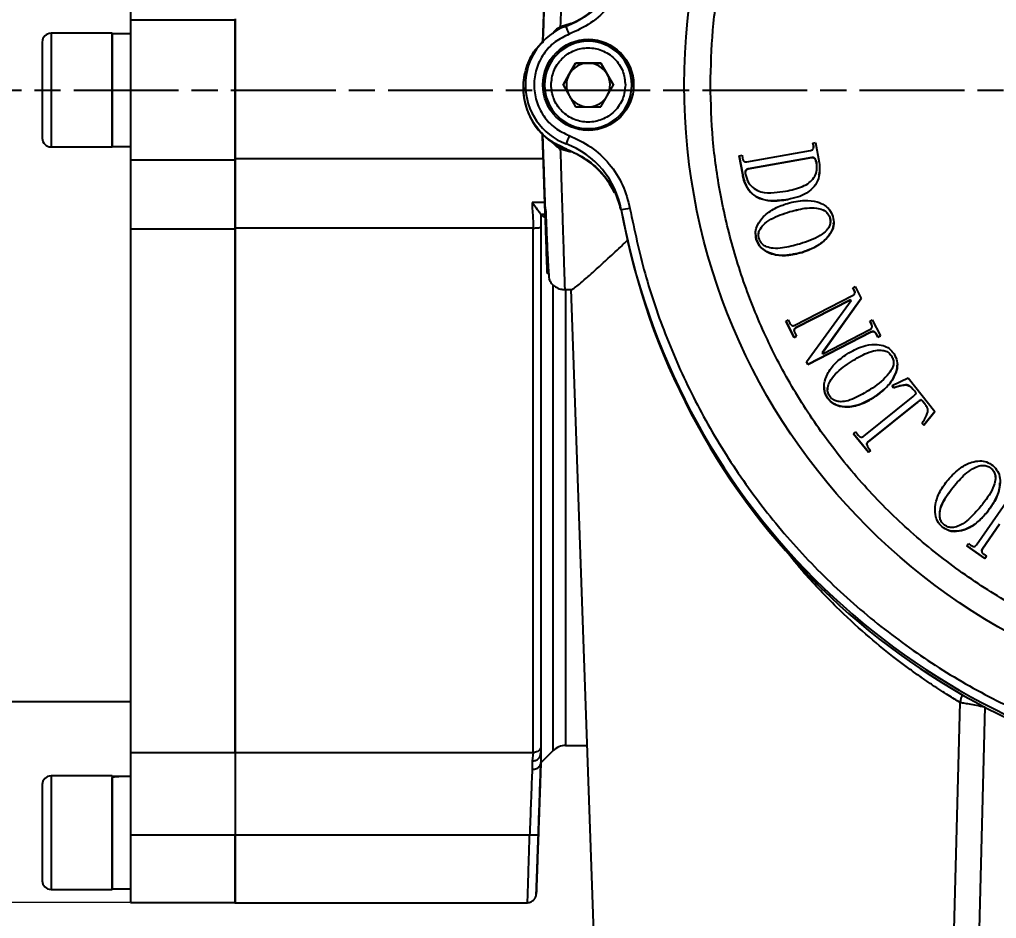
# Model space of a CAD drawing. Header units: millimetres. Extents: x 2642 to 4256, y 821 to 2003.
# Drawn here: x 3687.8 to 3799.7, y 1607 to 1709.9 of the extents above; entities that cross this region are included whole.
import ezdxf

# ---------------------------------------------------------------- set-up
doc = ezdxf.new("R2010")
doc.units = ezdxf.units.MM
doc.linetypes.add('AM_ISO08W050', pattern=[18, 12, -1.5, 3, -1.5])
doc.layers.add('AM_5', color=3, linetype='Continuous', lineweight=25)
doc.layers.add('AM_7', color=4, linetype='AM_ISO08W050', lineweight=25)
doc.styles.add('SLDTEXTSTYLE1', font='txt.shx', dxfattribs={"width": 0.7, "bigfont": 'gbcbig.shx'})
doc.dimstyles.new('SLDDIMSTYLE12$0', dxfattribs={"dimtxt": 12, "dimasz": 10, "dimexe": 0, "dimexo": 0.0625, "dimgap": 0.875, "dimtad": 1, "dimdec": 1, "dimlfac": 1.8, "dimrnd": 1e-09, "dimzin": 12, "dimdsep": 46, "dimtxsty": 'SLDTEXTSTYLE1', "dimcen": 0.09, "dimdle": 8.16, "dimclrd": 3, "dimclre": 3, "dimadec": 0, "dimazin": 3, "dimtfac": 1, "dimtdec": 1, "dimtofl": 0, "dimtmove": 0, "dimatfit": 3, "dimfxl": 0, "dimfrac": 2, "dimtolj": 1, "dimlwd": 5, "dimlwe": 5, "dimarcsym": 0})

# ---------------------------------------------------------------- blocks, each defined once
blk = doc.blocks.new('*D9')
at = {"layer": 'AM_5', "color": 3, "lineweight": 5, "transparency": 16777216}
blk.add_line((3700.45, 1794.79), (3531.24, 1794.79), dxfattribs=at)
at = {"layer": 'AM_5', "color": 3, "linetype": 'Continuous', "lineweight": 5, "transparency": 16777216}
for p, q in [((3531.24, 1784.79), (3531.24, 1618.79)), ((3700.45, 1608.79), (3531.24, 1608.79))]:
    blk.add_line(p, q, dxfattribs=at)
at = {"layer": 'AM_5', "color": 3, "transparency": 16777216}
for points in [[(3529.57, 1784.79), (3532.9, 1784.79), (3531.24, 1794.79)], [(3529.57, 1618.79), (3532.9, 1618.79), (3531.24, 1608.79)]]:
    blk.add_solid(points, dxfattribs=at)
at = {"layer": 'Defpoints', "color": 0, "transparency": 16777216}
for p in [(3700.51, 1794.79), (3531.24, 1608.79), (3700.51, 1608.79)]:
    blk.add_point(p, dxfattribs=at)
at = {"layer": 'AM_5', "color": 0, "transparency": 16777216, "insert": (3524.36, 1701.79), "char_height": 12, "attachment_point": 5, "rotation": 90, "style": 'SLDTEXTSTYLE1'}
blk.add_mtext('\\A1;186', dxfattribs=at)

msp = doc.modelspace()

# ---------------------------------------------------------------- linework, layer by layer
at = {"color": 7, "linetype": 'Continuous', "lineweight": 25}
for p, q in [((3700.512, 1717.723), (3700.512, 1709.785)), ((3747.906, 1713.242), (3747.699, 1707.322)), ((3712.512, 1709.785), (3700.512, 1709.785)), ((3700.512, 1709.785), (3700.512, 1693.795)), ((3712.512, 1693.795), (3712.512, 1709.785)), ((3749.739, 1709.055), (3750.267, 1709.21)), ((3750.215, 1709.001), (3750.447, 1709.128)), ((3750.267, 1709.21), (3750.994, 1709.442)), ((3698.412, 1708.29), (3691.412, 1708.29)), ((3691.412, 1708.29), (3691.412, 1695.29)), ((3698.412, 1708.29), (3698.412, 1695.29)), ((3700.512, 1708.23), (3698.412, 1708.23)), ((3698.412, 1695.35), (3698.412, 1708.23)), ((3751.491, 1704.877), (3750.048, 1702.377)), ((3750.77, 1703.62), (3751.491, 1704.87)), ((3754.378, 1704.877), (3751.491, 1704.877)), ((3751.491, 1704.87), (3751.491, 1704.877)), ((3751.491, 1704.87), (3752.935, 1704.87)), ((3752.935, 1704.87), (3754.378, 1704.87)), ((3755.821, 1702.377), (3754.378, 1704.877)), ((3754.378, 1704.87), (3754.378, 1704.877)), ((3754.378, 1704.87), (3755.1, 1703.62)), ((3750.05, 1702.373), (3750.77, 1703.62)), ((3755.1, 1703.62), (3755.82, 1702.373)), ((3745.512, 1702.081), (3745.512, 1702.008)), ((3745.735, 1702.379), (3745.735, 1702.345)), ((3747.935, 1702.375), (3747.935, 1702.364)), ((3750.048, 1702.377), (3751.491, 1699.877)), ((3754.378, 1699.877), (3755.821, 1702.377)), ((3757.935, 1702.364), (3757.935, 1702.375)), ((3751.491, 1699.877), (3754.378, 1699.877)), ((3691.412, 1695.29), (3698.412, 1695.29)), ((3698.412, 1695.35), (3700.512, 1695.35)), ((3750.292, 1694.874), (3749.735, 1695.033)), ((3750.403, 1695.605), (3750.403, 1695.638)), ((3750.447, 1694.96), (3750.447, 1695.033)), ((3778.671, 1695.732), (3778.978, 1695.785)), ((3778.727, 1695.425), (3778.671, 1695.732)), ((3778.671, 1695.732), (3778.671, 1695.729)), ((3778.671, 1695.729), (3778.727, 1695.423)), ((3778.727, 1695.425), (3778.727, 1695.423)), ((3778.727, 1695.423), (3778.728, 1695.206)), ((3778.978, 1695.785), (3779.388, 1693.487)), ((3712.512, 1693.957), (3747.79, 1693.957)), ((3747.79, 1693.957), (3747.795, 1693.821)), ((3750.331, 1695.004), (3750.292, 1694.874)), ((3750.929, 1694.68), (3750.292, 1694.874)), ((3770.24, 1694.281), (3770.546, 1694.335)), ((3770.631, 1692.087), (3770.24, 1694.281)), ((3770.24, 1694.281), (3770.24, 1694.279)), ((3770.24, 1694.279), (3770.631, 1692.085)), ((3770.546, 1694.335), (3770.609, 1693.979)), ((3771.099, 1693.591), (3778.4, 1694.892)), ((3778.546, 1694.075), (3771.245, 1692.775)), ((3771.245, 1692.772), (3778.546, 1694.073)), ((3778.546, 1694.073), (3778.546, 1694.075)), ((3700.512, 1693.795), (3712.512, 1693.795)), ((3700.512, 1693.795), (3700.512, 1685.857)), ((3712.512, 1693.795), (3712.512, 1685.857)), ((3779.082, 1693.431), (3779.071, 1692.893)), ((3779.082, 1693.431), (3779.082, 1693.433)), ((3770.631, 1692.087), (3770.631, 1692.085)), ((3771.245, 1692.772), (3771.245, 1692.775)), ((3779.447, 1692.437), (3779.447, 1692.439)), ((3755.953, 1690.033), (3755.844, 1690.281)), ((3747.965, 1688.94), (3746.518, 1688.94)), ((3747.512, 1687.558), (3747.496, 1687.586)), ((3747.496, 1687.586), (3748.012, 1687.586)), ((3747.512, 1687.558), (3747.512, 1686.101)), ((3748.027, 1687.164), (3747.512, 1687.558)), ((3748.015, 1687.586), (3748.076, 1687.586)), ((3756.725, 1688.066), (3756.725, 1688.032)), ((3781.051, 1686.61), (3781.051, 1686.612)), ((3712.512, 1685.857), (3700.512, 1685.857)), ((3746.646, 1685.999), (3712.512, 1685.996)), ((3772.093, 1685.369), (3772.093, 1685.367)), ((3772.105, 1685.369), (3772.183, 1684.714)), ((3750.245, 1678.956), (3751.021, 1678.956)), ((3750.953, 1679.002), (3753.643, 1601.953)), ((3776.604, 1674.883), (3783.215, 1678.265)), ((3783.231, 1679.148), (3783.508, 1679.29)), ((3783.373, 1678.87), (3783.231, 1679.148)), ((3783.231, 1679.148), (3783.231, 1679.145)), ((3783.231, 1679.145), (3783.373, 1678.868)), ((3783.373, 1678.87), (3783.373, 1678.868)), ((3783.508, 1679.29), (3784.194, 1677.949)), ((3782.988, 1677.799), (3776.747, 1674.605)), ((3776.747, 1674.603), (3782.988, 1677.797)), ((3777.945, 1670.668), (3783.036, 1677.707)), ((3784.194, 1677.949), (3779.746, 1671.706)), ((3779.747, 1671.705), (3784.194, 1677.947)), ((3783.036, 1677.707), (3782.988, 1677.799)), ((3782.988, 1677.799), (3782.988, 1677.797)), ((3782.988, 1677.797), (3783.035, 1677.706)), ((3784.194, 1677.949), (3784.194, 1677.947)), ((3775.556, 1675.337), (3775.833, 1675.48)), ((3776.502, 1673.488), (3775.556, 1675.337)), ((3775.556, 1675.337), (3775.556, 1675.335)), ((3775.556, 1675.335), (3776.502, 1673.486)), ((3775.833, 1675.48), (3776.022, 1675.11)), ((3785.171, 1675.356), (3785.448, 1675.499)), ((3785.359, 1674.987), (3785.171, 1675.356)), ((3785.171, 1675.356), (3785.171, 1675.354)), ((3785.171, 1675.354), (3785.359, 1674.984)), ((3785.359, 1674.987), (3785.359, 1674.984)), ((3785.448, 1675.499), (3786.394, 1673.65)), ((3776.59, 1674), (3776.779, 1673.63)), ((3776.747, 1674.605), (3776.747, 1674.603)), ((3785.346, 1674.104), (3778.087, 1670.39)), ((3778.087, 1670.388), (3785.346, 1674.102)), ((3779.794, 1671.614), (3785.203, 1674.382)), ((3785.346, 1674.104), (3785.346, 1674.102)), ((3786.116, 1673.507), (3785.928, 1673.877)), ((3785.928, 1673.877), (3785.928, 1673.875)), ((3785.928, 1673.875), (3786.116, 1673.505)), ((3776.779, 1673.63), (3776.502, 1673.488)), ((3776.502, 1673.486), (3776.779, 1673.628)), ((3776.502, 1673.488), (3776.502, 1673.486)), ((3776.779, 1673.63), (3776.779, 1673.628)), ((3786.394, 1673.65), (3786.116, 1673.507)), ((3786.116, 1673.505), (3786.394, 1673.648)), ((3786.116, 1673.507), (3786.116, 1673.505)), ((3786.394, 1673.65), (3786.394, 1673.648)), ((3779.746, 1671.706), (3779.794, 1671.614)), ((3778.087, 1670.39), (3777.945, 1670.668)), ((3777.945, 1670.668), (3777.945, 1670.666)), ((3777.945, 1670.666), (3778.087, 1670.388)), ((3778.087, 1670.39), (3778.087, 1670.388)), ((3788.338, 1670.352), (3788.338, 1670.354)), ((3787.743, 1667.982), (3789.571, 1668.849)), ((3789.571, 1668.849), (3792.649, 1665.006)), ((3779.945, 1667.81), (3779.945, 1667.808)), ((3787.897, 1667.707), (3787.743, 1667.982)), ((3787.743, 1667.982), (3787.743, 1667.98)), ((3787.743, 1667.98), (3787.897, 1667.705)), ((3787.897, 1667.707), (3787.897, 1667.705)), ((3790.26, 1667.408), (3790.26, 1667.406)), ((3784.483, 1662.184), (3790.147, 1666.72)), ((3790.626, 1666.04), (3785.003, 1661.537)), ((3785.003, 1661.534), (3790.626, 1666.038)), ((3790.626, 1666.04), (3790.626, 1666.038)), ((3792.649, 1665.006), (3791.372, 1663.451)), ((3791.372, 1663.449), (3792.649, 1665.004)), ((3791.459, 1665.911), (3791.459, 1665.909)), ((3792.649, 1665.006), (3792.649, 1665.004)), ((3783.333, 1662.457), (3783.576, 1662.652)), ((3783.576, 1662.652), (3783.869, 1662.288)), ((3791.372, 1663.451), (3791.17, 1663.621)), ((3791.17, 1663.621), (3791.17, 1663.619)), ((3791.17, 1663.619), (3791.372, 1663.449)), ((3791.372, 1663.451), (3791.372, 1663.449)), ((3785.019, 1660.354), (3783.333, 1662.457)), ((3783.333, 1662.457), (3783.333, 1662.455)), ((3783.333, 1662.455), (3785.019, 1660.352)), ((3785.003, 1661.537), (3785.003, 1661.534)), ((3784.971, 1660.912), (3785.261, 1660.548)), ((3785.261, 1660.548), (3785.019, 1660.354)), ((3785.019, 1660.352), (3785.261, 1660.546)), ((3785.019, 1660.354), (3785.019, 1660.352)), ((3785.261, 1660.548), (3785.261, 1660.546)), ((3797.397, 1649.745), (3801.672, 1655.873)), ((3792.663, 1653.781), (3792.663, 1653.779)), ((3800.055, 1652.095), (3798.083, 1649.267)), ((3798.083, 1649.265), (3800.055, 1652.093)), ((3796.291, 1649.624), (3796.472, 1649.882)), ((3798.349, 1648.186), (3796.291, 1649.624)), ((3796.291, 1649.624), (3796.291, 1649.621)), ((3796.291, 1649.621), (3798.349, 1648.184)), ((3796.472, 1649.882), (3796.771, 1649.672)), ((3798.083, 1649.267), (3798.083, 1649.265)), ((3798.229, 1648.655), (3798.53, 1648.445)), ((3798.53, 1648.445), (3798.349, 1648.186)), ((3798.349, 1648.184), (3798.53, 1648.442)), ((3798.349, 1648.186), (3798.349, 1648.184)), ((3798.53, 1648.445), (3798.53, 1648.442)), ((3559.512, 1631.791), (3700.512, 1631.79)), ((3794.728, 1601.966), (3795.513, 1631.696)), ((3798.339, 1631.193), (3797.596, 1601.961)), ((3700.512, 1625.946), (3700.511, 1616.51)), ((3700.512, 1625.946), (3712.512, 1625.946)), ((3712.512, 1625.946), (3712.511, 1616.51)), ((3712.512, 1625.96), (3746.645, 1625.96)), ((3746.645, 1625.96), (3746.511, 1624.989)), ((3747.435, 1625.533), (3747.512, 1625.87)), ((3747.443, 1625.549), (3747.512, 1625.946)), ((3747.512, 1626.449), (3747.512, 1625.87)), ((3747.512, 1624.77), (3748.926, 1626.184)), ((3747.512, 1625.87), (3747.512, 1624.801)), ((3750.34, 1626.77), (3752.777, 1626.77)), ((3746.511, 1624.989), (3746.511, 1624.027)), ((3747.512, 1624.801), (3747.512, 1624.77)), ((3747.512, 1624.77), (3747.512, 1624.743)), ((3698.411, 1623.29), (3691.411, 1623.29)), ((3691.411, 1623.29), (3691.411, 1610.29)), ((3698.411, 1623.29), (3698.411, 1610.29)), ((3698.411, 1610.352), (3698.411, 1623.115)), ((3712.511, 1616.51), (3700.511, 1616.51)), ((3700.511, 1616.51), (3700.511, 1608.79)), ((3712.511, 1608.79), (3712.511, 1616.51)), ((3746.223, 1616.507), (3712.511, 1616.507)), ((3691.411, 1610.29), (3698.411, 1610.29)), ((3698.411, 1610.35), (3700.511, 1610.35)), ((3700.511, 1608.79), (3712.511, 1608.79)), ((3712.511, 1608.77), (3745.989, 1608.77))]:
    msp.add_line(p, q, dxfattribs=at)
at = {"color": 7, "linetype": 'Continuous', "lineweight": 25, "flags": 128}
for points in [[(3747.512, 1686.101), (3747.512, 1681.012), (3747.512, 1676.018), (3747.512, 1671.144), (3747.512, 1666.412), (3747.512, 1661.844), (3747.512, 1657.46), (3747.512, 1653.281), (3747.512, 1649.326), (3747.512, 1645.615), (3747.512, 1642.163), (3747.512, 1638.987), (3747.512, 1636.101), (3747.512, 1633.52), (3747.512, 1631.254), (3747.512, 1629.314), (3747.512, 1627.71), (3747.512, 1626.449)], [(3700.512, 1685.857), (3700.512, 1680.737), (3700.512, 1675.715), (3700.512, 1670.814), (3700.512, 1666.056), (3700.512, 1661.463), (3700.512, 1657.057), (3700.512, 1652.858), (3700.512, 1648.885), (3700.512, 1645.157), (3700.512, 1641.691), (3700.512, 1638.504), (3700.512, 1635.609), (3700.512, 1633.02), (3700.512, 1630.75), (3700.512, 1628.808), (3700.512, 1627.204), (3700.512, 1625.946)], [(3712.512, 1625.946), (3712.512, 1627.204), (3712.512, 1628.808), (3712.512, 1630.75), (3712.512, 1633.02), (3712.512, 1635.609), (3712.512, 1638.504), (3712.512, 1641.691), (3712.512, 1645.157), (3712.512, 1648.885), (3712.512, 1652.858), (3712.512, 1657.057), (3712.512, 1661.463), (3712.512, 1666.056), (3712.512, 1670.814), (3712.512, 1675.715), (3712.512, 1680.737), (3712.512, 1685.857)], [(3746.645, 1625.96), (3746.645, 1627.229), (3746.645, 1628.844), (3746.646, 1630.796), (3746.646, 1633.076), (3746.646, 1635.675), (3746.646, 1638.579), (3746.646, 1641.776), (3746.646, 1645.25), (3746.646, 1648.986), (3746.646, 1652.966), (3746.646, 1657.172), (3746.646, 1661.584), (3746.646, 1666.183), (3746.646, 1670.946), (3746.646, 1675.851), (3746.646, 1680.877), (3746.646, 1685.999)], [(3748.926, 1626.184), (3748.926, 1626.184), (3748.926, 1626.363), (3748.926, 1626.893), (3748.926, 1627.771), (3748.926, 1628.994), (3748.926, 1630.555), (3748.926, 1632.447), (3748.926, 1634.662), (3748.926, 1637.19), (3748.926, 1640.018), (3748.926, 1643.133), (3748.926, 1646.521), (3748.926, 1650.166), (3748.926, 1654.052), (3748.926, 1658.159), (3748.926, 1662.469), (3748.926, 1666.963), (3748.926, 1671.618), (3748.926, 1676.413), (3748.926, 1679.439)], [(3750.34, 1678.918), (3750.34, 1674.69), (3750.34, 1669.973), (3750.34, 1665.406), (3750.34, 1661.008), (3750.34, 1656.8), (3750.34, 1652.803), (3750.34, 1649.035), (3750.34, 1645.514), (3750.34, 1642.256), (3750.34, 1639.276), (3750.34, 1636.588), (3750.34, 1634.205), (3750.34, 1632.138), (3750.34, 1630.396), (3750.34, 1628.989), (3750.34, 1627.921), (3750.34, 1627.199), (3750.34, 1626.826), (3750.34, 1626.77)], [(3795.788, 1632.566), (3795.615, 1632.182), (3795.513, 1631.696)]]:
    msp.add_lwpolyline(points, dxfattribs=at)
at = {"color": 7, "linetype": 'Continuous', "lineweight": 25}
for centre, radius in [((3835.435, 1702.381), 71.5), ((3752.935, 1702.381), 5.2)]:
    msp.add_circle(centre, radius, dxfattribs=at)
for centre, radius, start, end in [((3746.887, 1718.48), 10, 290.58663, 349.69385), ((3752.935, 1702.379), 7.2, 110.58661, 179.99981), ((3441.627, 1592.34), 330.121, 20.5433, 20.71651), ((3691.412, 1707.29), 1, 89.99969, 179.99969), ((3752.935, 1702.364), 5.2, 0.00011, 179.99974), ((3752.935, 1702.375), 5, 359.99978, 179.99975), ((3752.935, 1702.37), 2.5, 89.99966, 149.9996), ((3752.935, 1702.37), 2.5, 29.99978, 89.99971), ((3752.935, 1702.37), 2.5, 149.99962, 207.09742), ((3752.935, 1702.37), 2.5, 332.90197, 29.99975), ((3753.012, 1702.008), 7.5, 179.99988, 250.00153), ((3752.935, 1702.379), 7.2, 179.99987, 249.41339), ((3752.935, 1702.375), 5, 179.99995, 359.99959), ((3752.935, 1702.364), 5, 179.99995, 359.99959), ((3752.935, 1702.37), 2.5, 212.9021, 265.89476), ((3752.935, 1702.37), 2.5, 274.10462, 327.09726), ((3691.412, 1696.29), 1, 179.99969, 269.99969), ((4064.303, 1578.538), 335.031, 159.37056, 159.54192), ((3746.887, 1686.277), 10, 10.30615, 69.41337), ((3747.027, 1685.563), 10, 28.14855, 70.0015), ((3778.758, 1571.095), 119.028, 100.18577, 100.66732), ((3835.435, 1702.379), 80, 190.30617, 259.69396), ((3835.512, 1702.006), 80, 190.52799, 258.6349), ((3750.34, 1624.77), 2, 89.99969, 134.99969), ((3691.411, 1622.29), 1, 89.99969, 179.99969), ((3691.411, 1611.29), 1, 179.99969, 269.99969)]:
    msp.add_arc(centre, radius, start, end, dxfattribs=at)
for centre, start_param, end_param in [((3698.411, 1616.79), 1.4765235, 1.5707963), ((3700.511, 1616.79), 1.5707963, 1.760193)]:
    msp.add_ellipse(centre, major_axis=(11.154, 0), ratio=0.5773503, start_param=start_param, end_param=end_param, dxfattribs=at)
for points, knots in [([(3766.935, 1702.387), (3766.989, 1704.476), (3767.099, 1708.654), (3768.009, 1714.993), (3769.495, 1721.346), (3771.669, 1727.711), (3774.5, 1733.935), (3778.014, 1739.957), (3782.168, 1745.649), (3786.911, 1750.91), (3792.173, 1755.654), (3797.865, 1759.808), (3803.887, 1763.322), (3810.11, 1766.153), (3816.476, 1768.325), (3822.828, 1769.82), (3829.167, 1770.697), (3835.434, 1770.982), (3841.702, 1770.697), (3848.04, 1769.82), (3854.393, 1768.325), (3860.759, 1766.153), (3866.982, 1763.322), (3873.005, 1759.808), (3878.696, 1755.654), (3883.958, 1750.91), (3888.701, 1745.649), (3892.855, 1739.957), (3896.369, 1733.935), (3899.2, 1727.711), (3901.374, 1721.346), (3902.86, 1714.993), (3903.77, 1708.655), (3903.88, 1704.476), (3903.935, 1702.387)], [0, 0, 0, 0, 0.02912361, 0.05824846, 0.08912004, 0.11999406, 0.1519015, 0.18431275, 0.21706879, 0.24999999, 0.2829312, 0.31568724, 0.34809849, 0.38000593, 0.41087751, 0.44175153, 0.47087453, 0.49999999, 0.52912299, 0.55824846, 0.58912004, 0.61999406, 0.6519015, 0.68431275, 0.71706879, 0.74999999, 0.7829312, 0.81568724, 0.84809849, 0.88000593, 0.91087751, 0.94175153, 0.97087515, 1, 1, 1, 1]), ([(3750.257, 1725.248), (3750.255, 1725.198), (3750.252, 1725.096), (3750.227, 1724.325), (3750.194, 1723.314), (3750.158, 1722.185), (3750.11, 1720.68), (3750.045, 1718.671), (3749.96, 1716.011), (3749.858, 1712.796), (3749.779, 1710.331), (3749.739, 1709.055)], [0, 0, 0, 0, 0.1217334, 0.2456529, 0.3295313, 0.4143849, 0.5002146, 0.6112196, 0.7315209, 0.8611156, 1, 1, 1, 1]), ([(3748.543, 1724.13), (3748.529, 1724.166), (3748.488, 1724.278), (3748.406, 1723.35), (3748.293, 1721.453), (3748.164, 1718.619), (3748.019, 1715.047), (3747.873, 1711.2), (3747.774, 1708.461), (3747.731, 1707.249)], [0, 0, 0, 0, 0.0766683, 0.2378832, 0.398102, 0.5574825, 0.7161906, 0.8743952, 1, 1, 1, 1]), ([(3757.709, 1716.514), (3757.476, 1715.611), (3757.001, 1713.775), (3755.416, 1711.361), (3753.324, 1709.371), (3751.601, 1708.576), (3750.755, 1708.185)], [0, 0, 0, 0, 0.24579633, 0.5, 0.75420367, 1, 1, 1, 1]), ([(3748.865, 1708.261), (3748.977, 1708.409), (3749.219, 1708.729), (3749.557, 1708.941), (3749.739, 1709.055)], [0, 0, 0, 0, 0.4647089, 1, 1, 1, 1]), ([(3750.447, 1695.033), (3749.753, 1695.358), (3748.364, 1696.008), (3746.775, 1697.72), (3745.747, 1699.787), (3745.391, 1702.085), (3745.76, 1704.358), (3746.594, 1706.216), (3747.485, 1707.059), (3747.82, 1707.376)], [0, 0, 0, 0, 0.1514487, 0.3028974, 0.4543462, 0.6057949, 0.7572436, 0.9086923, 1, 1, 1, 1]), ([(3750.755, 1708.185), (3750.201, 1707.921), (3749.067, 1707.38), (3747.758, 1705.961), (3746.92, 1704.245), (3746.644, 1702.381), (3746.92, 1700.517), (3747.758, 1698.8), (3749.067, 1697.382), (3750.201, 1696.841), (3750.755, 1696.577)], [0, 0, 0, 0, 0.122089, 0.25, 0.377911, 0.5, 0.622089, 0.75, 0.877911, 1, 1, 1, 1]), ([(3690.412, 1707.29), (3690.412, 1707.217), (3690.412, 1707.104), (3690.412, 1706.418), (3690.412, 1705.708), (3690.412, 1704.827), (3690.412, 1703.546), (3690.412, 1701.79), (3690.412, 1700.034), (3690.412, 1698.753), (3690.412, 1697.872), (3690.412, 1697.162), (3690.412, 1696.477), (3690.412, 1696.364), (3690.412, 1696.29)], [0, 0, 0, 0, 0.1197284, 0.1841803, 0.25, 0.3158197, 0.3802716, 0.5, 0.6197284, 0.6841803, 0.75, 0.8158197, 0.8802716, 1, 1, 1, 1]), ([(3748.685, 1702.377), (3748.741, 1702.911), (3748.829, 1703.734), (3749.359, 1704.723), (3749.907, 1705.403), (3750.588, 1705.955), (3751.578, 1706.469), (3752.935, 1706.729), (3754.292, 1706.469), (3755.281, 1705.955), (3755.962, 1705.403), (3756.511, 1704.723), (3757.041, 1703.733), (3757.128, 1702.911), (3757.185, 1702.377)], [0, 0, 0, 0, 0.1197284, 0.1841803, 0.25, 0.3158197, 0.3802716, 0.5, 0.6197284, 0.6841803, 0.75, 0.8158197, 0.8802716, 1, 1, 1, 1]), ([(3757.185, 1702.377), (3757.128, 1701.842), (3757.041, 1701.02), (3756.511, 1700.03), (3755.962, 1699.35), (3755.281, 1698.798), (3754.292, 1698.284), (3752.935, 1698.024), (3751.578, 1698.284), (3750.588, 1698.798), (3749.907, 1699.35), (3749.359, 1700.03), (3748.829, 1701.02), (3748.741, 1701.842), (3748.685, 1702.377)], [0, 0, 0, 0, 0.1197284, 0.1841803, 0.25, 0.3158197, 0.3802716, 0.5, 0.6197284, 0.6841803, 0.75, 0.8158197, 0.8802716, 1, 1, 1, 1]), ([(3903.935, 1702.387), (3903.88, 1700.298), (3903.77, 1696.12), (3902.86, 1689.781), (3901.374, 1683.429), (3899.2, 1677.063), (3896.369, 1670.84), (3892.855, 1664.817), (3888.701, 1659.125), (3883.958, 1653.864), (3878.696, 1649.121), (3873.005, 1644.966), (3866.982, 1641.453), (3860.759, 1638.621), (3854.393, 1636.45), (3848.041, 1634.955), (3841.702, 1634.077), (3835.435, 1633.792), (3829.167, 1634.077), (3822.829, 1634.955), (3816.476, 1636.45), (3810.11, 1638.621), (3803.887, 1641.453), (3797.865, 1644.966), (3792.173, 1649.121), (3786.911, 1653.864), (3782.168, 1659.125), (3778.014, 1664.817), (3774.5, 1670.84), (3771.669, 1677.063), (3769.495, 1683.429), (3768.009, 1689.781), (3767.099, 1696.12), (3766.989, 1700.298), (3766.935, 1702.387)], [0, 0, 0, 0, 0.0291236, 0.0582485, 0.08912, 0.1199941, 0.1519015, 0.1843128, 0.2170688, 0.25, 0.2829312, 0.3156872, 0.3480985, 0.3800059, 0.4108775, 0.4417515, 0.4708745, 0.5, 0.529123, 0.5582485, 0.58912, 0.6199941, 0.6519015, 0.6843128, 0.7170688, 0.75, 0.7829312, 0.8156872, 0.8480985, 0.8800059, 0.9108775, 0.9417515, 0.9708751, 1, 1, 1, 1]), ([(3747.693, 1696.81), (3747.716, 1696.167), (3747.779, 1694.349), (3747.876, 1691.563), (3747.981, 1688.558), (3748.072, 1685.957), (3748.146, 1683.821), (3748.201, 1682.223), (3748.237, 1681.201), (3748.251, 1680.792), (3748.243, 1681.002), (3748.214, 1681.832), (3748.164, 1683.25), (3748.095, 1685.221), (3748.009, 1687.684), (3747.909, 1690.554), (3747.833, 1692.732), (3747.795, 1693.821)], [0, 0, 0, 0, 0.0375957, 0.1063366, 0.1750804, 0.243824, 0.3125667, 0.3813092, 0.4500521, 0.518795, 0.587537, 0.6562791, 0.7250226, 0.7937664, 0.8625103, 0.9312548, 1, 1, 1, 1]), ([(3747.79, 1693.957), (3747.784, 1694.113), (3747.773, 1694.434), (3747.733, 1695.604), (3747.699, 1696.567), (3747.696, 1696.655)], [0, 0, 0, 0, 0.4620596, 0.9510913, 1, 1, 1, 1]), ([(3747.931, 1689.955), (3747.929, 1690.002), (3747.927, 1690.073), (3747.912, 1690.495), (3747.894, 1691.012), (3747.869, 1691.705), (3747.841, 1692.532), (3747.814, 1693.312), (3747.787, 1694.091), (3747.759, 1694.917), (3747.734, 1695.608), (3747.716, 1696.122), (3747.701, 1696.541), (3747.699, 1696.61), (3747.697, 1696.655)], [0, 0, 0, 0, 0.1213599, 0.1847896, 0.2498693, 0.3550213, 0.4225846, 0.5, 0.5774194, 0.644984, 0.7501306, 0.8152129, 0.8786435, 1, 1, 1, 1]), ([(3750.755, 1696.577), (3751.601, 1696.186), (3753.324, 1695.391), (3755.416, 1693.401), (3757.001, 1690.987), (3757.476, 1689.15), (3757.709, 1688.247)], [0, 0, 0, 0, 0.24579633, 0.5, 0.75420367, 1, 1, 1, 1]), ([(3749.735, 1695.033), (3749.563, 1695.147), (3749.208, 1695.382), (3748.873, 1695.729), (3748.771, 1695.963), (3748.757, 1695.995)], [0, 0, 0, 0, 0.44903943, 0.92413199, 1, 1, 1, 1]), ([(3749.735, 1695.033), (3749.774, 1693.81), (3749.849, 1691.444), (3749.938, 1688.655), (3750.005, 1686.553), (3750.054, 1685.005), (3750.108, 1683.321), (3750.161, 1681.646), (3750.207, 1680.191), (3750.235, 1679.308), (3750.248, 1678.921), (3750.245, 1678.992), (3750.245, 1679.007)], [0, 0, 0, 0, 0.1340749, 0.2594439, 0.3382255, 0.41313, 0.4841574, 0.6085038, 0.7306346, 0.850552, 0.9682583, 1, 1, 1, 1]), ([(3750.447, 1695.033), (3751.239, 1694.676), (3752.822, 1693.963), (3754.727, 1692.16), (3756.074, 1690.198), (3756.466, 1688.766), (3756.63, 1688.17)], [0, 0, 0, 0, 0.2693299, 0.5386597, 0.8079896, 1, 1, 1, 1]), ([(3778.4, 1694.892), (3778.472, 1694.91), (3778.576, 1694.937), (3778.682, 1695.031), (3778.734, 1695.132), (3778.747, 1695.268), (3778.734, 1695.37), (3778.727, 1695.425)], [0, 0, 0, 0, 0.30392994, 0.43941157, 0.5752405, 0.76653821, 1, 1, 1, 1]), ([(3770.609, 1693.979), (3770.628, 1693.893), (3770.654, 1693.772), (3770.748, 1693.649), (3770.844, 1693.594), (3770.964, 1693.574), (3771.053, 1693.585), (3771.099, 1693.591)], [0, 0, 0, 0, 0.35696, 0.5062957, 0.6288316, 0.8071132, 1, 1, 1, 1]), ([(3779.082, 1693.433), (3779.063, 1693.523), (3779.026, 1693.702), (3778.931, 1693.91), (3778.812, 1694.025), (3778.717, 1694.075), (3778.626, 1694.084), (3778.57, 1694.077), (3778.546, 1694.075)], [0, 0, 0, 0, 0.2921955, 0.58744784, 0.71225893, 0.81805092, 0.92407158, 1, 1, 1, 1]), ([(3778.546, 1694.073), (3778.592, 1694.077), (3778.674, 1694.086), (3778.796, 1694.038), (3778.907, 1693.935), (3779.019, 1693.729), (3779.058, 1693.546), (3779.082, 1693.431)], [0, 0, 0, 0, 0.1466773, 0.2597848, 0.4063589, 0.6245326, 1, 1, 1, 1]), ([(3775.545, 1690.224), (3776.204, 1690.361), (3777.156, 1690.559), (3778.249, 1691.142), (3778.816, 1691.742), (3779.112, 1692.442), (3779.142, 1693.029), (3779.095, 1693.346), (3779.082, 1693.433)], [0, 0, 0, 0, 0.371772, 0.5375514, 0.6794823, 0.8219529, 0.950737, 1, 1, 1, 1]), ([(3779.388, 1693.487), (3779.432, 1692.954), (3779.506, 1692.071), (3778.994, 1690.927), (3778.186, 1690.075), (3777.067, 1689.537), (3776.216, 1689.355), (3775.82, 1689.27)], [0, 0, 0, 0, 0.251835, 0.4174083, 0.5832357, 0.8058387, 1, 1, 1, 1]), ([(3775.82, 1689.27), (3775.153, 1689.18), (3774.09, 1689.035), (3772.697, 1689.289), (3771.763, 1689.813), (3771.051, 1690.658), (3770.753, 1691.476), (3770.65, 1691.991), (3770.631, 1692.087)], [0, 0, 0, 0, 0.2981143, 0.4743939, 0.6200678, 0.7658819, 0.9565068, 1, 1, 1, 1]), ([(3770.631, 1692.085), (3770.749, 1691.611), (3770.948, 1690.81), (3771.68, 1689.881), (3772.641, 1689.296), (3774.076, 1689.031), (3775.164, 1689.179), (3775.82, 1689.268)], [0, 0, 0, 0, 0.2147875, 0.363839, 0.5132044, 0.70643, 1, 1, 1, 1]), ([(3771.245, 1692.775), (3771.195, 1692.762), (3771.107, 1692.74), (3771.005, 1692.646), (3770.937, 1692.517), (3770.911, 1692.34), (3770.928, 1692.211), (3770.937, 1692.141)], [0, 0, 0, 0, 0.193467, 0.3358788, 0.5086875, 0.7339662, 1, 1, 1, 1]), ([(3770.931, 1692.403), (3770.93, 1692.418), (3770.926, 1692.475), (3770.965, 1692.573), (3771.031, 1692.676), (3771.132, 1692.745), (3771.206, 1692.763), (3771.245, 1692.772)], [0, 0, 0, 0, 0.082416, 0.3268959, 0.5723108, 0.7726547, 1, 1, 1, 1]), ([(3770.937, 1692.141), (3771.031, 1691.811), (3771.211, 1691.181), (3771.888, 1690.488), (3772.903, 1690.019), (3774.172, 1690.016), (3775.107, 1690.158), (3775.545, 1690.224)], [0, 0, 0, 0, 0.1795953, 0.3437589, 0.4958271, 0.7636966, 1, 1, 1, 1]), ([(3779.355, 1692.054), (3779.402, 1692.172), (3779.452, 1692.298), (3779.444, 1692.429), (3779.444, 1692.437)], [0, 0, 0, 0, 0.9454114, 1, 1, 1, 1]), ([(3746.518, 1688.94), (3746.515, 1688.761), (3746.508, 1688.298), (3746.596, 1687.333), (3746.627, 1686.509), (3746.646, 1685.999)], [0, 0, 0, 0, 0.1942422, 0.5006255, 1, 1, 1, 1]), ([(3746.518, 1688.94), (3746.722, 1688.66), (3747.091, 1688.151), (3747.371, 1687.761), (3747.496, 1687.586)], [0, 0, 0, 0, 0.5512851, 1, 1, 1, 1]), ([(3772.183, 1684.716), (3772.132, 1685.001), (3772.034, 1685.548), (3772.348, 1686.473), (3773.06, 1687.451), (3774.267, 1688.318), (3775.266, 1688.659), (3775.758, 1688.827)], [0, 0, 0, 0, 0.14232276, 0.27348402, 0.47364872, 0.74063358, 1, 1, 1, 1]), ([(3775.758, 1688.827), (3776.415, 1688.986), (3777.534, 1689.255), (3779.014, 1689.08), (3779.985, 1688.668), (3780.641, 1688.081), (3780.842, 1687.578), (3780.948, 1687.313)], [0, 0, 0, 0, 0.335879, 0.5723444, 0.7315693, 0.8590321, 1, 1, 1, 1]), ([(3776.042, 1687.876), (3776.69, 1688.048), (3777.685, 1688.314), (3778.975, 1688.336), (3779.739, 1688.148), (3780.247, 1687.836), (3780.497, 1687.501), (3780.575, 1687.275), (3780.598, 1687.209)], [0, 0, 0, 0, 0.3973458, 0.609831, 0.7595167, 0.8585918, 0.95839, 1, 1, 1, 1]), ([(3776.042, 1687.874), (3776.69, 1688.046), (3777.685, 1688.311), (3778.975, 1688.334), (3779.739, 1688.145), (3780.247, 1687.834), (3780.497, 1687.499), (3780.575, 1687.273), (3780.598, 1687.207)], [0, 0, 0, 0, 0.39734584, 0.60983103, 0.75951667, 0.85859175, 0.95838996, 1, 1, 1, 1]), ([(3748.054, 1688.147), (3748.087, 1687.296), (3748.17, 1685.231), (3748.283, 1682.764), (3748.394, 1680.862), (3748.475, 1679.937), (3748.517, 1680.041), (3748.53, 1680.075)], [0, 0, 0, 0, 0.1663905, 0.4035453, 0.6419371, 0.881799, 1, 1, 1, 1]), ([(3757.709, 1688.247), (3758.236, 1685.751), (3759.298, 1680.714), (3761.837, 1673.337), (3765.106, 1666.095), (3769.168, 1659.116), (3773.98, 1652.513), (3779.473, 1646.419), (3785.566, 1640.927), (3792.169, 1636.115), (3799.148, 1632.052), (3806.39, 1628.783), (3813.767, 1626.244), (3818.805, 1625.182), (3821.301, 1624.656)], [0, 0, 0, 0, 0.0799588, 0.1613715, 0.2441424, 0.3288926, 0.4142166, 0.5, 0.5857784, 0.6711024, 0.7558576, 0.8386237, 0.9200388, 1, 1, 1, 1]), ([(3772.484, 1684.807), (3772.453, 1684.976), (3772.393, 1685.306), (3772.585, 1685.852), (3773.044, 1686.467), (3774.189, 1687.282), (3775.292, 1687.636), (3776.042, 1687.876)], [0, 0, 0, 0, 0.0984386, 0.1929593, 0.3270867, 0.5428796, 1, 1, 1, 1]), ([(3772.441, 1685.264), (3772.44, 1685.279), (3772.421, 1685.455), (3772.601, 1685.849), (3773.036, 1686.466), (3774.195, 1687.28), (3775.294, 1687.633), (3776.042, 1687.874)], [0, 0, 0, 0, 0.0095693, 0.1134073, 0.2607559, 0.4978201, 1, 1, 1, 1]), ([(3780.598, 1687.209), (3780.633, 1687.044), (3780.701, 1686.728), (3780.598, 1686.255), (3780.3, 1685.761), (3779.333, 1684.956), (3778.18, 1684.489), (3777.266, 1684.209), (3777.138, 1684.169)], [0, 0, 0, 0, 0.0990131, 0.188639, 0.2779776, 0.4352627, 0.9208036, 1, 1, 1, 1]), ([(3780.948, 1687.313), (3781.004, 1687.031), (3781.117, 1686.463), (3780.838, 1685.555), (3780.076, 1684.58), (3778.899, 1683.73), (3777.878, 1683.376), (3777.421, 1683.218)], [0, 0, 0, 0, 0.1426699, 0.2869001, 0.4591985, 0.7575481, 1, 1, 1, 1]), ([(3780.598, 1687.207), (3780.649, 1687.04), (3780.7, 1686.871), (3780.666, 1686.704), (3780.665, 1686.702)], [0, 0, 0, 0, 0.9865106, 1, 1, 1, 1]), ([(3777.421, 1683.216), (3778.054, 1683.449), (3779.157, 1683.854), (3780.304, 1684.815), (3780.871, 1685.678), (3781.071, 1686.262), (3781.037, 1686.558), (3781.031, 1686.608)], [0, 0, 0, 0, 0.3822868, 0.665266, 0.83077, 0.9712932, 1, 1, 1, 1]), ([(3751.021, 1678.982), (3751.032, 1678.976), (3751.072, 1678.951), (3751.362, 1679.142), (3751.898, 1679.556), (3752.689, 1680.232), (3753.729, 1681.157), (3755.06, 1682.375), (3756.349, 1683.57), (3757.254, 1684.42), (3757.559, 1684.706)], [0, 0, 0, 0, 0.0472969, 0.1728497, 0.3043941, 0.4397908, 0.5874926, 0.7427969, 0.9134319, 1, 1, 1, 1]), ([(3777.421, 1683.218), (3776.766, 1683.057), (3775.652, 1682.784), (3774.152, 1682.939), (3773.164, 1683.367), (3772.489, 1683.957), (3772.287, 1684.458), (3772.183, 1684.716)], [0, 0, 0, 0, 0.33328488, 0.56668722, 0.73501107, 0.86304174, 1, 1, 1, 1]), ([(3772.183, 1684.714), (3772.288, 1684.454), (3772.499, 1683.933), (3773.23, 1683.317), (3774.316, 1682.891), (3775.799, 1682.808), (3776.855, 1683.074), (3777.421, 1683.216)], [0, 0, 0, 0, 0.13764123, 0.27625014, 0.46019135, 0.71085333, 1, 1, 1, 1]), ([(3777.138, 1684.169), (3776.492, 1683.995), (3775.502, 1683.727), (3774.214, 1683.632), (3773.433, 1683.8), (3772.9, 1684.103), (3772.606, 1684.459), (3772.515, 1684.716), (3772.484, 1684.807)], [0, 0, 0, 0, 0.386905, 0.59384529, 0.74148602, 0.84254662, 0.94434857, 1, 1, 1, 1]), ([(3748.368, 1681.305), (3748.332, 1681.062), (3748.285, 1680.743), (3748.273, 1680.818), (3748.27, 1680.836)], [0, 0, 0, 0, 0.7636811, 1, 1, 1, 1]), ([(3748.408, 1680.174), (3748.505, 1679.992), (3748.701, 1679.627), (3749.184, 1679.23), (3749.737, 1678.985), (3750.125, 1678.967), (3750.312, 1678.958)], [0, 0, 0, 0, 0.2550203, 0.5141547, 0.7657096, 1, 1, 1, 1]), ([(3783.215, 1678.265), (3783.265, 1678.295), (3783.347, 1678.342), (3783.43, 1678.445), (3783.462, 1678.548), (3783.453, 1678.697), (3783.406, 1678.799), (3783.373, 1678.87)], [0, 0, 0, 0, 0.2393069, 0.3883408, 0.5382316, 0.6776492, 1, 1, 1, 1]), ([(3783.373, 1678.868), (3783.409, 1678.796), (3783.455, 1678.705), (3783.454, 1678.604), (3783.454, 1678.582)], [0, 0, 0, 0, 0.7799305, 1, 1, 1, 1]), ([(3776.022, 1675.11), (3776.064, 1675.037), (3776.123, 1674.932), (3776.249, 1674.836), (3776.363, 1674.811), (3776.486, 1674.829), (3776.565, 1674.865), (3776.604, 1674.883)], [0, 0, 0, 0, 0.3460999, 0.4934666, 0.642693, 0.8205684, 1, 1, 1, 1]), ([(3785.203, 1674.382), (3785.253, 1674.411), (3785.335, 1674.459), (3785.418, 1674.561), (3785.45, 1674.664), (3785.441, 1674.814), (3785.393, 1674.916), (3785.359, 1674.987)], [0, 0, 0, 0, 0.2390785, 0.388006, 0.537788, 0.6770745, 1, 1, 1, 1]), ([(3776.747, 1674.605), (3776.7, 1674.577), (3776.621, 1674.529), (3776.544, 1674.421), (3776.512, 1674.293), (3776.524, 1674.145), (3776.569, 1674.048), (3776.59, 1674)], [0, 0, 0, 0, 0.227355, 0.3882091, 0.5496794, 0.7768914, 1, 1, 1, 1]), ([(3776.524, 1674.288), (3776.524, 1674.307), (3776.524, 1674.367), (3776.568, 1674.458), (3776.647, 1674.546), (3776.713, 1674.583), (3776.747, 1674.603)], [0, 0, 0, 0, 0.1378535, 0.4467628, 0.7136809, 1, 1, 1, 1]), ([(3785.928, 1673.877), (3785.894, 1673.935), (3785.835, 1674.036), (3785.706, 1674.124), (3785.586, 1674.165), (3785.463, 1674.156), (3785.387, 1674.122), (3785.346, 1674.104)], [0, 0, 0, 0, 0.2824456, 0.4888331, 0.6493785, 0.8108685, 1, 1, 1, 1]), ([(3785.346, 1674.102), (3785.398, 1674.125), (3785.485, 1674.162), (3785.627, 1674.156), (3785.746, 1674.1), (3785.854, 1674.004), (3785.902, 1673.919), (3785.928, 1673.875)], [0, 0, 0, 0, 0.2386156, 0.3943123, 0.5886671, 0.7840759, 1, 1, 1, 1]), ([(3782.559, 1671.57), (3783.144, 1671.907), (3784.145, 1672.482), (3785.614, 1672.731), (3786.66, 1672.605), (3787.449, 1672.23), (3787.783, 1671.804), (3787.958, 1671.581)], [0, 0, 0, 0, 0.3363681, 0.5746453, 0.7319443, 0.859761, 1, 1, 1, 1]), ([(3780.289, 1666.621), (3780.165, 1666.868), (3779.92, 1667.354), (3779.943, 1668.31), (3780.331, 1669.433), (3781.233, 1670.625), (3782.108, 1671.248), (3782.559, 1671.57)], [0, 0, 0, 0, 0.1364241, 0.2681551, 0.4645747, 0.7240047, 1, 1, 1, 1]), ([(3783.096, 1670.737), (3783.669, 1671.086), (3784.545, 1671.619), (3785.775, 1672.004), (3786.564, 1672.042), (3787.144, 1671.881), (3787.478, 1671.63), (3787.614, 1671.437), (3787.652, 1671.383)], [0, 0, 0, 0, 0.3975275, 0.6073912, 0.7599955, 0.8599042, 0.9604568, 1, 1, 1, 1]), ([(3783.096, 1670.735), (3783.669, 1671.084), (3784.545, 1671.617), (3785.775, 1672.002), (3786.564, 1672.04), (3787.144, 1671.879), (3787.478, 1671.628), (3787.614, 1671.435), (3787.652, 1671.381)], [0, 0, 0, 0, 0.3975275, 0.6073912, 0.7599955, 0.8599042, 0.9604568, 1, 1, 1, 1]), ([(3787.958, 1671.581), (3788.092, 1671.326), (3788.36, 1670.812), (3788.347, 1669.861), (3787.892, 1668.715), (3787.004, 1667.57), (3786.128, 1666.944), (3785.733, 1666.661)], [0, 0, 0, 0, 0.143045, 0.2874047, 0.4604144, 0.7565284, 1, 1, 1, 1]), ([(3780.551, 1666.79), (3780.475, 1666.944), (3780.328, 1667.241), (3780.352, 1667.821), (3780.623, 1668.547), (3781.495, 1669.652), (3782.451, 1670.3), (3783.096, 1670.737)], [0, 0, 0, 0, 0.0986508, 0.1910466, 0.3285976, 0.5470935, 1, 1, 1, 1]), ([(3780.367, 1667.472), (3780.364, 1667.559), (3780.352, 1667.883), (3780.637, 1668.546), (3781.485, 1669.649), (3782.447, 1670.298), (3783.096, 1670.735)], [0, 0, 0, 0, 0.0593403, 0.21928601, 0.47335549, 1, 1, 1, 1]), ([(3787.652, 1671.383), (3787.732, 1671.234), (3787.886, 1670.949), (3787.921, 1670.463), (3787.775, 1669.908), (3787.061, 1668.856), (3786.093, 1668.083), (3785.293, 1667.558), (3785.196, 1667.493)], [0, 0, 0, 0, 0.0991858, 0.1896046, 0.2798456, 0.4340138, 0.9308289, 1, 1, 1, 1]), ([(3787.652, 1671.381), (3787.737, 1671.232), (3787.878, 1670.987), (3787.883, 1670.706), (3787.885, 1670.596)], [0, 0, 0, 0, 0.6062855, 1, 1, 1, 1]), ([(3785.733, 1666.659), (3786.279, 1667.063), (3787.223, 1667.76), (3788.013, 1668.994), (3788.344, 1669.848), (3788.314, 1670.247), (3788.306, 1670.351)], [0, 0, 0, 0, 0.4310513, 0.7446761, 0.9334897, 1, 1, 1, 1]), ([(3779.971, 1667.809), (3779.969, 1667.634), (3779.964, 1667.211), (3780.169, 1666.837), (3780.289, 1666.619)], [0, 0, 0, 0, 0.4153433, 1, 1, 1, 1]), ([(3785.196, 1667.493), (3784.626, 1667.143), (3783.752, 1666.606), (3782.545, 1666.152), (3781.749, 1666.093), (3781.152, 1666.233), (3780.766, 1666.49), (3780.607, 1666.713), (3780.551, 1666.79)], [0, 0, 0, 0, 0.3869557, 0.5937935, 0.7403385, 0.8420988, 0.9447777, 1, 1, 1, 1]), ([(3787.897, 1667.705), (3788.299, 1667.84), (3788.8, 1668.01), (3789.444, 1668.056), (3789.803, 1667.892), (3790.059, 1667.648), (3790.215, 1667.461), (3790.26, 1667.406)], [0, 0, 0, 0, 0.4831474, 0.6016413, 0.7220288, 0.9188132, 1, 1, 1, 1]), ([(3790.26, 1667.408), (3790.122, 1667.569), (3789.914, 1667.808), (3789.558, 1668.022), (3789.065, 1668.069), (3788.517, 1667.904), (3788.068, 1667.761), (3787.897, 1667.707)], [0, 0, 0, 0, 0.2407928, 0.3597767, 0.4617112, 0.7944126, 1, 1, 1, 1]), ([(3790.147, 1666.72), (3790.185, 1666.752), (3790.287, 1666.833), (3790.397, 1666.931), (3790.462, 1667.012), (3790.477, 1667.04), (3790.48, 1667.068), (3790.462, 1667.127), (3790.386, 1667.243), (3790.31, 1667.343), (3790.26, 1667.408)], [0, 0, 0, 0, 0.1667091, 0.4386095, 0.4873232, 0.5172064, 0.5418023, 0.5788161, 0.7230841, 1, 1, 1, 1]), ([(3785.733, 1666.661), (3785.15, 1666.322), (3784.158, 1665.745), (3782.674, 1665.471), (3781.603, 1665.603), (3780.794, 1665.985), (3780.46, 1666.406), (3780.289, 1666.621)], [0, 0, 0, 0, 0.3335281, 0.5675456, 0.7357986, 0.8649124, 1, 1, 1, 1]), ([(3780.289, 1666.619), (3780.493, 1666.371), (3780.878, 1665.903), (3781.835, 1665.539), (3783.081, 1665.485), (3784.464, 1665.898), (3785.337, 1666.422), (3785.733, 1666.659)], [0, 0, 0, 0, 0.1571064, 0.2966665, 0.4935887, 0.770105, 1, 1, 1, 1]), ([(3791.459, 1665.911), (3791.43, 1665.947), (3791.344, 1666.053), (3791.226, 1666.191), (3791.124, 1666.296), (3791.069, 1666.324), (3791.04, 1666.325), (3790.964, 1666.291), (3790.824, 1666.196), (3790.701, 1666.1), (3790.626, 1666.04)], [0, 0, 0, 0, 0.124093, 0.3723511, 0.4968376, 0.5175406, 0.5384847, 0.5749387, 0.740211, 1, 1, 1, 1]), ([(3790.626, 1666.038), (3790.662, 1666.066), (3790.734, 1666.123), (3790.831, 1666.197), (3790.911, 1666.253), (3790.968, 1666.288), (3791.01, 1666.31), (3791.041, 1666.322), (3791.066, 1666.322), (3791.113, 1666.302), (3791.249, 1666.165), (3791.365, 1666.023), (3791.459, 1665.909)], [0, 0, 0, 0, 0.1240754, 0.2481607, 0.3328717, 0.391478, 0.4313521, 0.46131, 0.4799902, 0.4986343, 0.5968115, 1, 1, 1, 1]), ([(3791.17, 1663.621), (3791.344, 1663.929), (3791.588, 1664.361), (3791.831, 1664.879), (3791.859, 1665.193), (3791.74, 1665.533), (3791.569, 1665.762), (3791.459, 1665.911)], [0, 0, 0, 0, 0.4172252, 0.5870153, 0.6648133, 0.7819344, 1, 1, 1, 1]), ([(3783.869, 1662.288), (3783.926, 1662.221), (3784.008, 1662.127), (3784.159, 1662.064), (3784.284, 1662.071), (3784.394, 1662.116), (3784.459, 1662.165), (3784.483, 1662.184)], [0, 0, 0, 0, 0.362826, 0.512382, 0.662913, 0.871019, 1, 1, 1, 1]), ([(3785.003, 1661.537), (3784.957, 1661.493), (3784.881, 1661.422), (3784.838, 1661.286), (3784.842, 1661.152), (3784.89, 1661.024), (3784.947, 1660.946), (3784.971, 1660.912)], [0, 0, 0, 0, 0.2669555, 0.4295289, 0.5913573, 0.8265325, 1, 1, 1, 1]), ([(3784.844, 1661.234), (3784.843, 1661.242), (3784.838, 1661.29), (3784.865, 1661.374), (3784.925, 1661.466), (3784.977, 1661.512), (3785.003, 1661.534)], [0, 0, 0, 0, 0.0701005, 0.4095333, 0.7115757, 1, 1, 1, 1]), ([(3794.144, 1657.184), (3794.602, 1657.681), (3795.379, 1658.524), (3796.697, 1659.197), (3797.724, 1659.388), (3798.587, 1659.268), (3799.034, 1658.962), (3799.268, 1658.802)], [0, 0, 0, 0, 0.3378841, 0.5736033, 0.7305663, 0.8590603, 1, 1, 1, 1]), ([(3794.903, 1656.554), (3795.346, 1657.059), (3796.016, 1657.822), (3797.067, 1658.551), (3797.796, 1658.824), (3798.391, 1658.846), (3798.788, 1658.714), (3798.978, 1658.568), (3799.037, 1658.523)], [0, 0, 0, 0, 0.3994903, 0.6045786, 0.7583706, 0.8568666, 0.9559842, 1, 1, 1, 1]), ([(3794.903, 1656.552), (3795.346, 1657.057), (3796.016, 1657.82), (3797.067, 1658.549), (3797.796, 1658.822), (3798.391, 1658.844), (3798.788, 1658.712), (3798.978, 1658.566), (3799.037, 1658.521)], [0, 0, 0, 0, 0.3994903, 0.6045786, 0.7583706, 0.8568666, 0.9559842, 1, 1, 1, 1]), ([(3799.037, 1658.523), (3799.159, 1658.405), (3799.39, 1658.181), (3799.566, 1657.732), (3799.593, 1657.166), (3799.244, 1655.981), (3798.556, 1654.955), (3797.955, 1654.211), (3797.862, 1654.096)], [0, 0, 0, 0, 0.099608, 0.1892079, 0.278687, 0.4316245, 0.9123197, 1, 1, 1, 1]), ([(3799.268, 1658.802), (3799.47, 1658.601), (3799.875, 1658.197), (3800.146, 1657.303), (3800.064, 1656.09), (3799.572, 1654.729), (3798.92, 1653.863), (3798.621, 1653.466)], [0, 0, 0, 0, 0.141994, 0.2853636, 0.4543073, 0.7498156, 1, 1, 1, 1]), ([(3799.037, 1658.521), (3799.158, 1658.403), (3799.387, 1658.179), (3799.56, 1657.769), (3799.561, 1657.508), (3799.561, 1657.398)], [0, 0, 0, 0, 0.3918578, 0.7443436, 1, 1, 1, 1]), ([(3793.462, 1651.808), (3793.27, 1652.006), (3792.891, 1652.397), (3792.632, 1653.318), (3792.667, 1654.505), (3793.172, 1655.902), (3793.815, 1656.75), (3794.144, 1657.184)], [0, 0, 0, 0, 0.136914, 0.2692438, 0.4669639, 0.7271795, 1, 1, 1, 1]), ([(3793.66, 1652.047), (3793.542, 1652.17), (3793.311, 1652.411), (3793.161, 1652.981), (3793.21, 1653.77), (3793.724, 1655.071), (3794.432, 1655.962), (3794.903, 1656.554)], [0, 0, 0, 0, 0.0990027, 0.1927602, 0.33517772, 0.55782855, 1, 1, 1, 1]), ([(3793.213, 1653.153), (3793.213, 1653.311), (3793.211, 1653.85), (3793.746, 1655.068), (3794.441, 1655.959), (3794.903, 1656.552)], [0, 0, 0, 0, 0.1218064, 0.4159158, 1, 1, 1, 1]), ([(3798.621, 1653.464), (3799.008, 1654.012), (3799.677, 1654.959), (3800.104, 1656.178), (3800.082, 1656.75), (3800.079, 1656.83)], [0, 0, 0, 0, 0.5403787, 0.9351688, 1, 1, 1, 1]), ([(3797.862, 1654.096), (3797.423, 1653.592), (3796.751, 1652.821), (3795.736, 1652.029), (3794.996, 1651.738), (3794.411, 1651.698), (3793.974, 1651.819), (3793.757, 1651.977), (3793.66, 1652.047)], [0, 0, 0, 0, 0.3887842, 0.5945065, 0.7427242, 0.8445202, 0.9311095, 1, 1, 1, 1]), ([(3798.621, 1653.466), (3798.166, 1652.968), (3797.398, 1652.128), (3796.069, 1651.427), (3795.015, 1651.236), (3794.13, 1651.354), (3793.688, 1651.654), (3793.462, 1651.808)], [0, 0, 0, 0, 0.3352742, 0.5658073, 0.7362761, 0.8649063, 1, 1, 1, 1]), ([(3793.661, 1651.699), (3793.861, 1651.571), (3794.301, 1651.289), (3795.233, 1651.247), (3796.406, 1651.543), (3797.609, 1652.335), (3798.293, 1653.099), (3798.621, 1653.464)], [0, 0, 0, 0, 0.1217712, 0.267676, 0.4676364, 0.7450488, 1, 1, 1, 1]), ([(3795.513, 1631.696), (3795.091, 1631.95), (3794.247, 1632.459), (3792.714, 1633.442), (3791.345, 1634.371), (3790.235, 1635.152), (3789.06, 1636.012), (3787.252, 1637.394), (3784.666, 1639.515), (3781.235, 1642.698), (3778.069, 1645.959), (3776.2, 1648.298), (3775.455, 1649.231)], [0, 0, 0, 0, 0.1099838, 0.2197589, 0.2749296, 0.3304208, 0.3863532, 0.4428444, 0.5792533, 0.7261291, 0.8907312, 1, 1, 1, 1]), ([(3796.771, 1649.672), (3796.842, 1649.627), (3796.942, 1649.564), (3797.091, 1649.536), (3797.199, 1649.561), (3797.309, 1649.629), (3797.366, 1649.705), (3797.397, 1649.745)], [0, 0, 0, 0, 0.34512149, 0.47825, 0.61254326, 0.79238594, 1, 1, 1, 1]), ([(3798, 1649), (3797.998, 1649.006), (3797.988, 1649.058), (3798.016, 1649.155), (3798.061, 1649.229), (3798.083, 1649.265)], [0, 0, 0, 0, 0.0720049, 0.554723, 1, 1, 1, 1]), ([(3798.083, 1649.267), (3798.054, 1649.218), (3798.006, 1649.135), (3797.989, 1649), (3798.028, 1648.867), (3798.109, 1648.745), (3798.193, 1648.682), (3798.229, 1648.655)], [0, 0, 0, 0, 0.23926532, 0.39807178, 0.55835728, 0.8110269, 1, 1, 1, 1]), ([(3795.513, 1631.696), (3795.635, 1631.678), (3795.88, 1631.641), (3796.549, 1631.525), (3797.385, 1631.374), (3798.019, 1631.254), (3798.339, 1631.193)], [0, 0, 0, 0, 0.242274, 0.4863176, 0.7400825, 1, 1, 1, 1]), ([(3746.511, 1624.027), (3746.609, 1624.032), (3746.786, 1624.041), (3747.022, 1624.124), (3747.252, 1624.259), (3747.418, 1624.446), (3747.499, 1624.644), (3747.508, 1624.754), (3747.511, 1624.801)], [0, 0, 0, 0, 0.1874448, 0.3409821, 0.4929365, 0.7407612, 0.8890397, 1, 1, 1, 1]), ([(3747.222, 1616.505), (3747.251, 1617.324), (3747.307, 1618.929), (3747.385, 1621.176), (3747.456, 1623.195), (3747.493, 1624.264), (3747.512, 1624.801)], [0, 0, 0, 0, 0.2568471, 0.5031719, 0.7503964, 1, 1, 1, 1]), ([(3747.511, 1624.743), (3747.493, 1624.229), (3747.458, 1623.204), (3747.389, 1621.245), (3747.31, 1618.988), (3747.252, 1617.334), (3747.222, 1616.475)], [0, 0, 0, 0, 0.2403635, 0.4802116, 0.7299606, 1, 1, 1, 1]), ([(3746.511, 1624.027), (3746.494, 1623.565), (3746.457, 1622.598), (3746.389, 1620.833), (3746.31, 1618.779), (3746.254, 1617.332), (3746.223, 1616.507)], [0, 0, 0, 0, 0.2388489, 0.4999327, 0.7148242, 1, 1, 1, 1]), ([(3690.411, 1622.29), (3690.411, 1622.217), (3690.411, 1622.104), (3690.411, 1621.418), (3690.411, 1620.708), (3690.411, 1619.827), (3690.411, 1618.546), (3690.411, 1617.482), (3690.411, 1616.79)], [0, 0, 0, 0, 0.2394568, 0.3683607, 0.5, 0.6316393, 0.7605432, 1, 1, 1, 1]), ([(3690.411, 1616.79), (3690.411, 1616.098), (3690.411, 1615.034), (3690.411, 1613.753), (3690.411, 1612.872), (3690.411, 1612.162), (3690.411, 1611.477), (3690.411, 1611.364), (3690.411, 1611.29)], [0, 0, 0, 0, 0.2394568, 0.3683607, 0.5, 0.6316393, 0.7605432, 1, 1, 1, 1]), ([(3712.511, 1616.507), (3712.511, 1615.49), (3712.511, 1613.455), (3712.511, 1610.861), (3712.511, 1609.264), (3712.511, 1608.578), (3712.511, 1608.772), (3712.511, 1608.773)], [0, 0, 0, 0, 0.24965667, 0.49931334, 0.74897002, 0.99862669, 1, 1, 1, 1]), ([(3745.989, 1608.816), (3745.988, 1608.805), (3745.987, 1608.763), (3745.998, 1609.157), (3746.031, 1610.205), (3746.085, 1611.983), (3746.151, 1614.148), (3746.197, 1615.649), (3746.223, 1616.507)], [0, 0, 0, 0, 0.0507582, 0.1966055, 0.4050787, 0.6314078, 0.7892811, 1, 1, 1, 1]), ([(3747.222, 1616.505), (3747.209, 1616.501), (3747.188, 1616.495), (3747.063, 1616.492), (3746.934, 1616.491), (3746.774, 1616.493), (3746.542, 1616.497), (3746.349, 1616.503), (3746.223, 1616.507)], [0, 0, 0, 0, 0.2394737, 0.3683715, 0.5, 0.6316285, 0.7605263, 1, 1, 1, 1]), ([(3747.222, 1616.475), (3747.191, 1615.583), (3747.129, 1613.799), (3747.051, 1611.562), (3746.998, 1610.075), (3746.98, 1609.561), (3746.999, 1610.093), (3747.051, 1611.591), (3747.129, 1613.833), (3747.191, 1615.614), (3747.222, 1616.505)], [0, 0, 0, 0, 0.12511321, 0.25020382, 0.37530181, 0.50039159, 0.6254154, 0.75032601, 0.87515536, 1, 1, 1, 1]), ([(3747.058, 1611.78), (3747.058, 1611.787), (3747.076, 1612.288), (3747.134, 1613.954), (3747.194, 1615.655), (3747.222, 1616.475)], [0, 0, 0, 0, 0.0074222, 0.5212583, 1, 1, 1, 1]), ([(3745.945, 1608.771), (3746.02, 1608.774), (3746.166, 1608.778), (3746.39, 1608.86), (3746.569, 1608.976), (3746.692, 1609.089), (3746.769, 1609.176), (3746.833, 1609.263), (3746.883, 1609.346), (3747.012, 1609.614), (3746.964, 1609.731), (3747.013, 1610.266), (3747.042, 1611.234), (3747.058, 1611.78)], [0, 0, 0, 0, 0.0475591, 0.0923752, 0.1307592, 0.147079, 0.161791, 0.1758924, 0.1909925, 0.2088499, 0.3792668, 0.6505862, 1, 1, 1, 1])]:
    msp.add_open_spline(points, degree=3, knots=knots, dxfattribs=at)
for points in [[(3756.859, 1716.698), (3756.637, 1715.859), (3756.193, 1714.181), (3754.733, 1711.998), (3752.821, 1710.199), (3751.238, 1709.485), (3750.447, 1709.128)], [(3712.512, 1709.947), (3712.512, 1709.799), (3712.512, 1709.502), (3712.512, 1707.645), (3712.512, 1705.043), (3712.512, 1701.969), (3712.512, 1698.893), (3712.512, 1696.284), (3712.512, 1694.416), (3712.512, 1694.11), (3712.512, 1693.957)], [(3712.512, 1685.996), (3712.512, 1687.059), (3712.512, 1689.187), (3712.512, 1691.727), (3712.512, 1693.513), (3712.512, 1693.809), (3712.512, 1693.957)], [(3746.646, 1685.999), (3746.733, 1686), (3746.908, 1686.003), (3747.151, 1686.024), (3747.364, 1686.057), (3747.462, 1686.086), (3747.512, 1686.101)], [(3712.512, 1685.996), (3712.512, 1683.572), (3712.512, 1678.725), (3712.512, 1671.707), (3712.512, 1664.957), (3712.512, 1658.552), (3712.512, 1652.548), (3712.512, 1647.001), (3712.512, 1641.961), (3712.512, 1637.479), (3712.512, 1633.589), (3712.512, 1630.345), (3712.512, 1627.715), (3712.512, 1626.545), (3712.512, 1625.96)], [(3712.512, 1625.96), (3712.512, 1625.625), (3712.512, 1624.956), (3712.511, 1622.705), (3712.511, 1619.819), (3712.511, 1617.611), (3712.511, 1616.507)], [(3747.512, 1626.449), (3747.462, 1626.378), (3747.363, 1626.236), (3747.151, 1626.082), (3746.907, 1625.979), (3746.733, 1625.966), (3746.645, 1625.96)], [(3746.511, 1624.989), (3746.642, 1625.002), (3746.903, 1625.029), (3747.243, 1625.23), (3747.371, 1625.432), (3747.435, 1625.533)]]:
    msp.add_open_spline(points, degree=3, dxfattribs=at)
at = {"layer": 'AM_7'}
msp.add_line((3550.012, 1701.79), (4188.229, 1701.79), dxfattribs=at)

# ---------------------------------------------------------------- dimensions: what is measured, and where the dimension line sits
at = {"layer": 'AM_5'}
dim = msp.add_linear_dim(base=(3531.237, 1608.79), p1=(3700.512, 1794.79), p2=(3700.511, 1608.79), angle=90, dimstyle='SLDDIMSTYLE12$0', override={"dimlfac": 1, "dimpost": ''}, dxfattribs=at)
dim.commit()
dim.dimension.update_dxf_attribs({"geometry": '*D9', "text_midpoint": (3524.362, 1701.79)})

doc.saveas('drawing.dxf')
